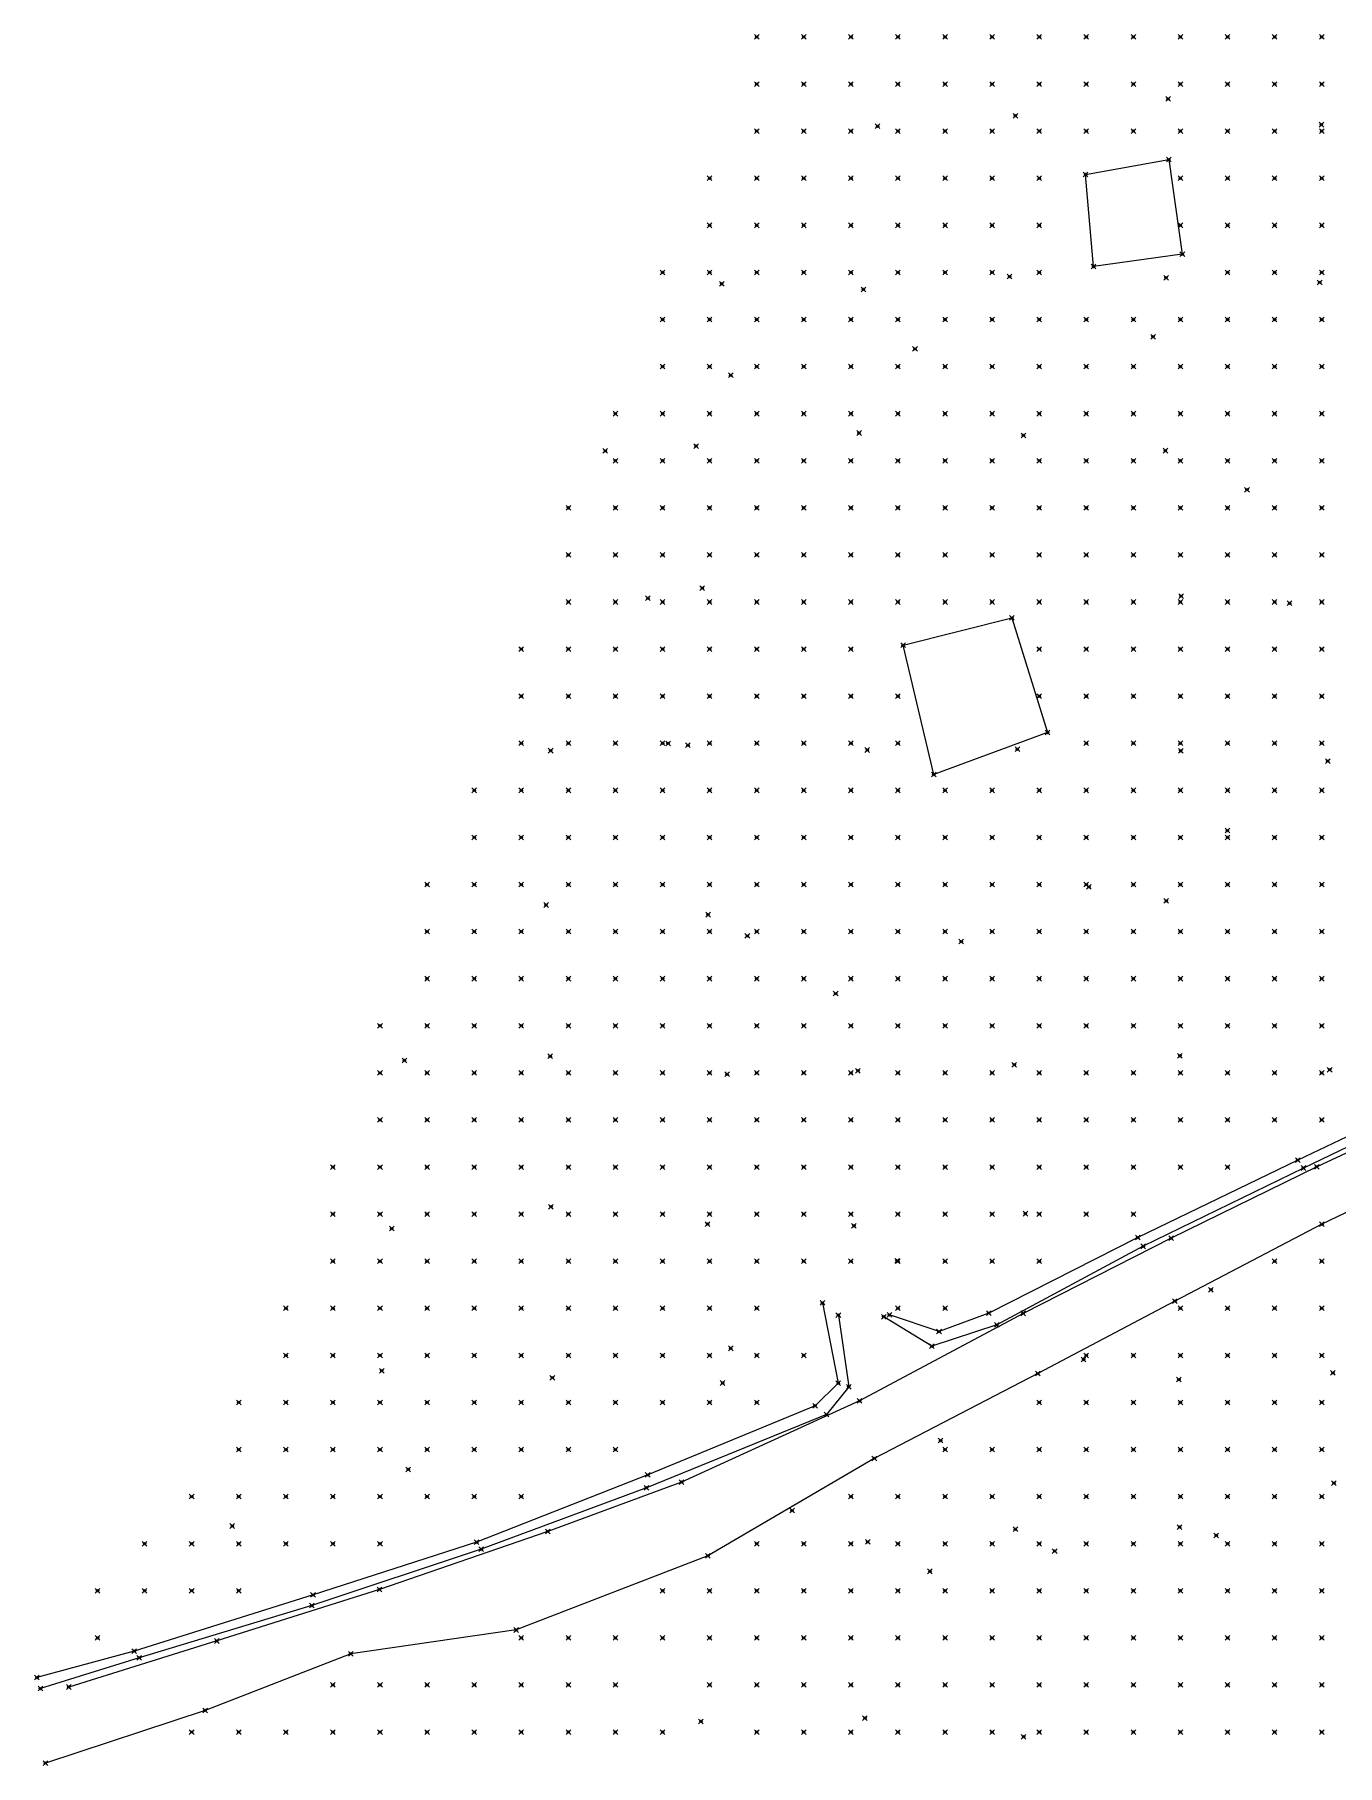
# Model space of a CAD drawing. Header units: metres. Extents: x 441556 to 446409, y 432338 to 461058.
# Drawn here: x 441599.7 to 441682.7, y 460005.7 to 460115.9 of the extents above; entities that cross this region are included whole.
import ezdxf

# ---------------------------------------------------------------- set-up
doc = ezdxf.new("R2010")
doc.units = ezdxf.units.M
doc.header["$MEASUREMENT"] = 0
doc.header["$PDMODE"] = 35
doc.header["$PDSIZE"] = 0.15
for name, color, linetype, lineweight in [('DTM-BRE-RevN_GRP_CONSTRUCTIE', 2, 'Continuous', 0), ('DTM-BRE-RevN_GRP_DRUM BETON', 2, 'Continuous', 0), ('DTM-BRE-RevN_GRP_TALUZ JOS', 2, 'Continuous', 0), ('DTM-BRE-RevN_GRP_TALUZ SUS', 2, 'Continuous', 0), ('DTM-NOK-RevN_LIDAR_co_lidar', 91, 'Continuous', 0), ('DTM-NOK-RevN_RTK', 32, 'Continuous', 0)]:
    doc.layers.add(name, color=color, linetype=linetype, lineweight=lineweight)

msp = doc.modelspace()

# ---------------------------------------------------------------- linework, layer by layer
at = {"layer": 'DTM-BRE-RevN_GRP_CONSTRUCTIE'}
for p, q in [((441666.664, 460107.029, 414.839), (441671.963, 460107.971, 414.755)), ((441671.963, 460107.971, 414.755), (441672.829, 460101.938, 413.712)), ((441667.172, 460101.157, 414.108), (441666.664, 460107.029, 414.839)), ((441672.829, 460101.938, 413.712), (441667.172, 460101.157, 414.108)), ((441655.038, 460077.033, 406.463), (441661.972, 460078.775, 406.509)), ((441661.972, 460078.775, 406.509), (441664.244, 460071.476, 405.444)), ((441656.993, 460068.791, 405.498), (441655.038, 460077.033, 406.463)), ((441664.244, 460071.476, 405.444), (441656.993, 460068.791, 405.498))]:
    msp.add_line(p, q, dxfattribs=at)
at = {"layer": 'DTM-BRE-RevN_GRP_DRUM BETON'}
for p, q in [((441691.484, 460048.506, 402.76), (441681.396, 460043.812, 403.147)), ((441692.127, 460045.16, 402.826), (441681.724, 460040.151, 403.164)), ((441681.396, 460043.812, 403.147), (441672.116, 460039.261, 403.547)), ((441681.724, 460040.151, 403.164), (441672.356, 460035.252, 403.584)), ((441672.116, 460039.261, 403.547), (441662.683, 460034.475, 404.066)), ((441662.683, 460034.475, 404.066), (441652.266, 460028.9, 404.614)), ((441672.356, 460035.252, 403.584), (441663.625, 460030.635, 404.091)), ((441663.625, 460030.635, 404.091), (441653.209, 460025.235, 404.551)), ((441652.266, 460028.9, 404.614), (441640.934, 460023.727, 405.047)), ((441653.209, 460025.235, 404.551), (441642.609, 460019.033, 404.885)), ((441640.934, 460023.727, 405.047), (441632.405, 460020.585, 405.392)), ((441632.405, 460020.585, 405.392), (441621.682, 460016.889, 405.85)), ((441642.609, 460019.033, 404.885), (441630.392, 460014.305, 405.379)), ((441621.682, 460016.889, 405.85), (441611.319, 460013.604, 406.232)), ((441611.319, 460013.604, 406.232), (441601.892, 460010.672, 406.549)), ((441630.392, 460014.305, 405.379), (441619.857, 460012.792, 405.769)), ((441619.857, 460012.792, 405.769), (441610.58, 460009.178, 406.266)), ((441610.58, 460009.178, 406.266), (441600.408, 460005.83, 406.543))]:
    msp.add_line(p, q, dxfattribs=at)
at = {"layer": 'DTM-BRE-RevN_GRP_TALUZ JOS'}
for p, q in [((441691.07, 460048.768, 402.971), (441680.54, 460043.733, 403.428)), ((441680.54, 460043.733, 403.428), (441670.338, 460038.744, 403.937)), ((441670.338, 460038.744, 403.937), (441661.009, 460033.738, 404.377)), ((441650.917, 460034.367, 405.249), (441651.577, 460029.796, 404.944)), ((441656.88, 460032.383, 404.736), (441653.807, 460034.257, 405.125)), ((441661.009, 460033.738, 404.377), (441656.88, 460032.383, 404.736)), ((441651.577, 460029.796, 404.944), (441650.169, 460028.026, 404.791)), ((441650.169, 460028.026, 404.791), (441638.695, 460023.363, 405.38)), ((441638.695, 460023.363, 405.38), (441628.174, 460019.446, 405.685)), ((441628.174, 460019.446, 405.685), (441617.372, 460015.86, 406.085)), ((441617.372, 460015.86, 406.085), (441606.388, 460012.539, 406.592)), ((441606.388, 460012.539, 406.592), (441600.089, 460010.574, 406.865))]:
    msp.add_line(p, q, dxfattribs=at)
at = {"layer": 'DTM-BRE-RevN_GRP_TALUZ SUS'}
for p, q in [((441691.123, 460049.427, 403.725), (441680.184, 460044.237, 404.169)), ((441680.184, 460044.237, 404.169), (441669.995, 460039.299, 404.596)), ((441669.995, 460039.299, 404.596), (441660.499, 460034.494, 405.281)), ((441649.908, 460035.143, 405.648), (441650.913, 460030.02, 405.701)), ((441660.499, 460034.494, 405.281), (441657.33, 460033.317, 405.381)), ((441657.33, 460033.317, 405.381), (441654.168, 460034.376, 405.379)), ((441650.913, 460030.02, 405.701), (441649.432, 460028.592, 405.775)), ((441649.432, 460028.592, 405.775), (441638.772, 460024.185, 405.885)), ((441638.772, 460024.185, 405.885), (441627.872, 460019.893, 406.249)), ((441627.872, 460019.893, 406.249), (441617.454, 460016.535, 406.552)), ((441617.454, 460016.535, 406.552), (441606.066, 460012.96, 406.917)), ((441606.066, 460012.96, 406.917), (441599.87, 460011.277, 407.277))]:
    msp.add_line(p, q, dxfattribs=at)
at = {"layer": 'DTM-NOK-RevN_LIDAR_co_lidar'}
for p in [(441645.717, 460115.781, 416.677), (441648.716, 460115.781, 416.394), (441651.716, 460115.781, 416.299), (441654.715, 460115.781, 416.004), (441657.714, 460115.781, 415.846), (441660.714, 460115.781, 415.766), (441663.713, 460115.781, 415.635), (441666.712, 460115.781, 415.434), (441669.712, 460115.781, 415.233), (441672.711, 460115.781, 415.058), (441675.71, 460115.781, 414.899), (441678.71, 460115.781, 414.708), (441681.709, 460115.781, 414.544), (441645.717, 460112.781, 416.029), (441648.716, 460112.781, 415.946), (441651.716, 460112.781, 415.839), (441654.715, 460112.781, 415.627), (441657.714, 460112.781, 415.591), (441660.714, 460112.781, 415.441), (441663.713, 460112.781, 415.376), (441666.712, 460112.781, 415.325), (441669.712, 460112.781, 415.096), (441672.711, 460112.781, 414.94), (441675.71, 460112.781, 414.772), (441678.71, 460112.781, 414.606), (441681.709, 460112.781, 414.51), (441645.717, 460109.782, 415.527), (441648.716, 460109.782, 415.476), (441651.716, 460109.782, 415.361), (441654.715, 460109.782, 415.239), (441657.714, 460109.782, 415.126), (441660.714, 460109.782, 415.105), (441663.713, 460109.782, 415.084), (441666.712, 460109.782, 415.016), (441669.712, 460109.782, 414.917), (441672.711, 460109.782, 414.762), (441675.71, 460109.782, 414.602), (441678.71, 460109.782, 414.417), (441681.709, 460109.782, 414.189), (441642.718, 460106.782, 415.175), (441645.717, 460106.782, 415.025), (441648.716, 460106.782, 414.959), (441651.716, 460106.782, 414.907), (441654.715, 460106.782, 414.878), (441657.714, 460106.782, 414.843), (441660.714, 460106.782, 414.815), (441663.713, 460106.782, 414.77), (441672.711, 460106.782, 414.411), (441675.71, 460106.782, 414.248), (441678.71, 460106.782, 414.047), (441681.709, 460106.782, 413.787), (441642.718, 460103.783, 414.54), (441645.717, 460103.783, 414.474), (441648.716, 460103.783, 414.461), (441651.716, 460103.783, 414.419), (441654.715, 460103.783, 414.384), (441657.714, 460103.783, 414.416), (441660.714, 460103.783, 414.408), (441663.713, 460103.783, 414.366), (441672.711, 460103.783, 413.542), (441675.71, 460103.783, 413.534), (441678.71, 460103.783, 413.189), (441681.709, 460103.783, 412.477), (441639.718, 460100.784, 413.754), (441642.718, 460100.784, 413.678), (441645.717, 460100.784, 413.712), (441648.716, 460100.784, 413.674), (441651.716, 460100.784, 413.563), (441654.715, 460100.784, 413.607), (441657.714, 460100.784, 413.617), (441660.714, 460100.784, 413.636), (441663.713, 460100.784, 413.47), (441675.71, 460100.784, 412.256), (441678.71, 460100.784, 411.758), (441681.709, 460100.784, 411.441), (441639.718, 460097.784, 412.117), (441642.718, 460097.784, 412.157), (441645.717, 460097.784, 412.291), (441648.716, 460097.784, 412.172), (441651.716, 460097.784, 412.152), (441654.715, 460097.784, 412.264), (441657.714, 460097.784, 412.234), (441660.714, 460097.784, 412.232), (441663.713, 460097.784, 412.046), (441666.712, 460097.784, 411.697), (441669.712, 460097.784, 411.367), (441672.711, 460097.784, 411.043), (441675.71, 460097.784, 410.942), (441678.71, 460097.784, 410.368), (441681.709, 460097.784, 410.194), (441639.718, 460094.785, 410.696), (441642.718, 460094.785, 410.71), (441645.717, 460094.785, 410.727), (441648.716, 460094.785, 410.794), (441651.716, 460094.785, 410.935), (441654.715, 460094.785, 410.861), (441657.714, 460094.785, 410.913), (441660.714, 460094.785, 410.887), (441663.713, 460094.785, 410.735), (441666.712, 460094.785, 410.578), (441669.712, 460094.785, 410.227), (441672.711, 460094.785, 409.986), (441675.71, 460094.785, 409.726), (441678.71, 460094.785, 409.4), (441681.709, 460094.785, 409.239), (441636.719, 460091.786, 409.793), (441639.718, 460091.786, 409.8), (441642.718, 460091.786, 409.888), (441645.717, 460091.786, 409.933), (441648.716, 460091.786, 409.992), (441651.716, 460091.786, 410.081), (441654.715, 460091.786, 410.038), (441657.714, 460091.786, 410.138), (441660.714, 460091.786, 410.053), (441663.713, 460091.786, 409.965), (441666.712, 460091.786, 409.778), (441669.712, 460091.786, 409.44), (441672.711, 460091.786, 409.193), (441675.71, 460091.786, 408.639), (441678.71, 460091.786, 408.292), (441681.709, 460091.786, 408.096), (441636.719, 460088.786, 409.168), (441639.718, 460088.786, 409.158), (441642.718, 460088.786, 409.183), (441645.717, 460088.786, 409.247), (441648.716, 460088.786, 409.202), (441651.716, 460088.786, 409.224), (441654.715, 460088.786, 409.176), (441657.714, 460088.786, 409.157), (441660.714, 460088.786, 409.04), (441663.713, 460088.786, 408.993), (441666.712, 460088.786, 408.76), (441669.712, 460088.786, 408.334), (441672.711, 460088.786, 408.143), (441675.71, 460088.786, 407.744), (441678.71, 460088.786, 407.417), (441681.709, 460088.786, 407.05), (441633.72, 460085.787, 408.794), (441636.719, 460085.787, 408.618), (441639.718, 460085.787, 408.409), (441642.718, 460085.787, 408.403), (441645.717, 460085.787, 408.341), (441648.716, 460085.787, 408.37), (441651.716, 460085.787, 408.315), (441654.715, 460085.787, 408.233), (441657.714, 460085.787, 408.238), (441660.714, 460085.787, 408.043), (441663.713, 460085.787, 407.928), (441666.712, 460085.787, 407.719), (441669.712, 460085.787, 407.477), (441672.711, 460085.787, 407.216), (441675.71, 460085.787, 406.965), (441678.71, 460085.787, 406.548), (441681.709, 460085.787, 406.29), (441633.72, 460082.788, 408.296), (441636.719, 460082.788, 408.085), (441639.718, 460082.788, 407.875), (441642.718, 460082.788, 407.797), (441645.717, 460082.788, 407.565), (441648.716, 460082.788, 407.524), (441651.716, 460082.788, 407.43), (441654.715, 460082.788, 407.372), (441657.714, 460082.788, 407.293), (441660.714, 460082.788, 407.184), (441663.713, 460082.788, 407.015), (441666.712, 460082.788, 406.806), (441669.712, 460082.788, 406.612), (441672.711, 460082.788, 406.419), (441675.71, 460082.788, 406.112), (441678.71, 460082.788, 405.884), (441681.709, 460082.788, 405.56), (441633.72, 460079.788, 407.864), (441636.719, 460079.788, 407.743), (441639.718, 460079.788, 407.397), (441642.718, 460079.788, 407.342), (441645.717, 460079.788, 406.972), (441648.716, 460079.788, 406.802), (441651.716, 460079.788, 406.695), (441654.715, 460079.788, 406.563), (441657.714, 460079.788, 406.452), (441660.714, 460079.788, 406.457), (441663.713, 460079.788, 406.261), (441666.712, 460079.788, 406.098), (441669.712, 460079.788, 405.823), (441672.711, 460079.788, 405.624), (441675.71, 460079.788, 405.423), (441678.71, 460079.788, 405.227), (441681.709, 460079.788, 404.98), (441630.72, 460076.789, 407.871), (441633.72, 460076.789, 407.474), (441636.719, 460076.789, 407.165), (441639.718, 460076.789, 406.886), (441642.718, 460076.789, 406.63), (441645.717, 460076.789, 406.406), (441648.716, 460076.789, 406.142), (441651.716, 460076.789, 406.089), (441663.713, 460076.789, 405.748), (441666.712, 460076.789, 405.527), (441669.712, 460076.789, 405.322), (441672.711, 460076.789, 405.114), (441675.71, 460076.789, 404.933), (441678.71, 460076.789, 404.81), (441681.709, 460076.789, 404.603), (441630.72, 460073.79, 407.013), (441633.72, 460073.79, 406.591), (441636.719, 460073.79, 406.534), (441639.718, 460073.79, 406.367), (441642.718, 460073.79, 406.098), (441645.717, 460073.79, 406.045), (441648.716, 460073.79, 405.747), (441651.716, 460073.79, 405.59), (441654.715, 460073.79, 405.578), (441663.713, 460073.79, 405.463), (441666.712, 460073.79, 405.094), (441669.712, 460073.79, 404.812), (441672.711, 460073.79, 404.718), (441675.71, 460073.79, 404.575), (441678.71, 460073.79, 404.414), (441681.709, 460073.79, 404.386), (441630.72, 460070.79, 406.313), (441633.72, 460070.79, 406.263), (441636.719, 460070.79, 406.22), (441639.718, 460070.79, 406.085), (441642.718, 460070.79, 405.863), (441645.717, 460070.79, 405.716), (441648.716, 460070.79, 405.499), (441651.716, 460070.79, 405.306), (441654.715, 460070.79, 405.273), (441666.712, 460070.79, 404.726), (441669.712, 460070.79, 404.547), (441672.711, 460070.79, 404.415), (441675.71, 460070.79, 404.22), (441678.71, 460070.79, 404.201), (441681.709, 460070.79, 404.17), (441627.721, 460067.791, 406.31), (441630.72, 460067.791, 406.165), (441633.72, 460067.791, 406.122), (441636.719, 460067.791, 406.035), (441639.718, 460067.791, 405.922), (441642.718, 460067.791, 405.727), (441645.717, 460067.791, 405.513), (441648.716, 460067.791, 405.255), (441651.716, 460067.791, 405.068), (441654.715, 460067.791, 404.979), (441657.714, 460067.791, 404.869), (441660.714, 460067.791, 404.745), (441663.713, 460067.791, 404.709), (441666.712, 460067.791, 404.465), (441669.712, 460067.791, 404.329), (441672.711, 460067.791, 404.212), (441675.71, 460067.791, 404.134), (441678.71, 460067.791, 403.834), (441681.709, 460067.791, 403.728), (441627.721, 460064.792, 406.168), (441630.72, 460064.792, 406.081), (441633.72, 460064.792, 406.02), (441636.719, 460064.792, 405.935), (441639.718, 460064.792, 405.828), (441642.718, 460064.792, 405.583), (441645.717, 460064.792, 405.345), (441648.716, 460064.792, 405.131), (441651.716, 460064.792, 404.998), (441654.715, 460064.792, 404.884), (441657.714, 460064.792, 404.743), (441660.714, 460064.792, 404.526), (441663.713, 460064.792, 404.449), (441666.712, 460064.792, 404.351), (441669.712, 460064.792, 404.177), (441672.711, 460064.792, 404.01), (441675.71, 460064.792, 403.786), (441678.71, 460064.792, 403.774), (441681.709, 460064.792, 403.608), (441624.722, 460061.792, 406.244), (441627.721, 460061.792, 406.116), (441630.72, 460061.792, 405.983), (441633.72, 460061.792, 405.9), (441636.719, 460061.792, 405.809), (441639.718, 460061.792, 405.728), (441642.718, 460061.792, 405.504), (441645.717, 460061.792, 405.295), (441648.716, 460061.792, 405.139), (441651.716, 460061.792, 404.907), (441654.715, 460061.792, 404.725), (441657.714, 460061.792, 404.616), (441660.714, 460061.792, 404.487), (441663.713, 460061.792, 404.301), (441666.712, 460061.792, 404.152), (441669.712, 460061.792, 404.062), (441672.711, 460061.792, 403.975), (441675.71, 460061.792, 403.895), (441678.71, 460061.792, 403.743), (441681.709, 460061.792, 403.642), (441624.722, 460058.793, 406.174), (441627.721, 460058.793, 405.979), (441630.72, 460058.793, 405.797), (441633.72, 460058.793, 405.7), (441636.719, 460058.793, 405.64), (441639.718, 460058.793, 405.605), (441642.718, 460058.793, 405.426), (441645.717, 460058.793, 405.208), (441648.716, 460058.793, 405.042), (441651.716, 460058.793, 404.862), (441654.715, 460058.793, 404.716), (441657.714, 460058.793, 404.489), (441660.714, 460058.793, 404.351), (441663.713, 460058.793, 404.279), (441666.712, 460058.793, 404.157), (441669.712, 460058.793, 404.053), (441672.711, 460058.793, 404.038), (441675.71, 460058.793, 403.887), (441678.71, 460058.793, 403.779), (441681.709, 460058.793, 403.68), (441624.722, 460055.794, 406.032), (441627.721, 460055.794, 405.861), (441630.72, 460055.794, 405.759), (441633.72, 460055.794, 405.643), (441636.719, 460055.794, 405.51), (441639.718, 460055.794, 405.452), (441642.718, 460055.794, 405.346), (441645.717, 460055.794, 405.161), (441648.716, 460055.794, 404.996), (441651.716, 460055.794, 404.771), (441654.715, 460055.794, 404.584), (441657.714, 460055.794, 404.497), (441660.714, 460055.794, 404.37), (441663.713, 460055.794, 404.262), (441666.712, 460055.794, 404.199), (441669.712, 460055.794, 404.217), (441672.711, 460055.794, 404.008), (441675.71, 460055.794, 403.947), (441678.71, 460055.794, 403.759), (441681.709, 460055.794, 403.61), (441621.722, 460052.794, 406.123), (441624.722, 460052.794, 405.957), (441627.721, 460052.794, 405.817), (441630.72, 460052.794, 405.685), (441633.72, 460052.794, 405.568), (441636.719, 460052.794, 405.443), (441639.718, 460052.794, 405.366), (441642.718, 460052.794, 405.29), (441645.717, 460052.794, 405.029), (441648.716, 460052.794, 404.945), (441651.716, 460052.794, 404.78), (441654.715, 460052.794, 404.651), (441657.714, 460052.794, 404.565), (441660.714, 460052.794, 404.439), (441663.713, 460052.794, 404.315), (441666.712, 460052.794, 404.243), (441669.712, 460052.794, 404.108), (441672.711, 460052.794, 404.004), (441675.71, 460052.794, 403.888), (441678.71, 460052.794, 403.813), (441681.709, 460052.794, 403.747), (441621.722, 460049.795, 406.144), (441624.722, 460049.795, 405.983), (441627.721, 460049.795, 405.791), (441630.72, 460049.795, 405.635), (441633.72, 460049.795, 405.499), (441636.719, 460049.795, 405.344), (441639.718, 460049.795, 405.25), (441642.718, 460049.795, 405.242), (441645.717, 460049.795, 405.028), (441648.716, 460049.795, 404.967), (441651.716, 460049.795, 404.879), (441654.715, 460049.795, 404.759), (441657.714, 460049.795, 404.62), (441660.714, 460049.795, 404.479), (441663.713, 460049.795, 404.286), (441666.712, 460049.795, 404.141), (441669.712, 460049.795, 404.106), (441672.711, 460049.795, 404.035), (441675.71, 460049.795, 404.007), (441678.71, 460049.795, 403.938), (441681.709, 460049.795, 403.838), (441621.722, 460046.796, 406.088), (441624.722, 460046.796, 405.903), (441627.721, 460046.796, 405.751), (441630.72, 460046.796, 405.63), (441633.72, 460046.796, 405.46), (441636.719, 460046.796, 405.35), (441639.718, 460046.796, 405.274), (441642.718, 460046.796, 405.298), (441645.717, 460046.796, 405.134), (441648.716, 460046.796, 404.988), (441651.716, 460046.796, 404.994), (441654.715, 460046.796, 404.88), (441657.714, 460046.796, 404.693), (441660.714, 460046.796, 404.492), (441663.713, 460046.796, 404.353), (441666.712, 460046.796, 404.257), (441669.712, 460046.796, 404.151), (441672.711, 460046.796, 404.037), (441675.71, 460046.796, 403.994), (441678.71, 460046.796, 403.924), (441681.709, 460046.796, 403.69), (441618.723, 460043.796, 406.21), (441621.722, 460043.796, 406.043), (441624.722, 460043.796, 405.877), (441627.721, 460043.796, 405.745), (441630.72, 460043.796, 405.597), (441633.72, 460043.796, 405.486), (441636.719, 460043.796, 405.396), (441639.718, 460043.796, 405.366), (441642.718, 460043.796, 405.32), (441645.717, 460043.796, 405.25), (441648.716, 460043.796, 404.989), (441651.716, 460043.796, 404.992), (441654.715, 460043.796, 404.922), (441657.714, 460043.796, 404.751), (441660.714, 460043.796, 404.637), (441663.713, 460043.796, 404.548), (441666.712, 460043.796, 404.388), (441669.712, 460043.796, 404.219), (441672.711, 460043.796, 404.094), (441675.71, 460043.796, 403.778), (441618.723, 460040.797, 406.171), (441621.722, 460040.797, 406), (441624.722, 460040.797, 405.888), (441627.721, 460040.797, 405.729), (441630.72, 460040.797, 405.61), (441633.72, 460040.797, 405.528), (441636.719, 460040.797, 405.438), (441639.718, 460040.797, 405.381), (441642.718, 460040.797, 405.346), (441645.717, 460040.797, 405.271), (441648.716, 460040.797, 405.086), (441651.716, 460040.797, 404.943), (441654.715, 460040.797, 405.034), (441657.714, 460040.797, 404.939), (441660.714, 460040.797, 404.753), (441663.713, 460040.797, 404.627), (441666.712, 460040.797, 404.518), (441669.712, 460040.797, 404.245), (441618.723, 460037.798, 406.155), (441621.722, 460037.798, 406.014), (441624.722, 460037.798, 405.906), (441627.721, 460037.798, 405.804), (441630.72, 460037.798, 405.646), (441633.72, 460037.798, 405.558), (441636.719, 460037.798, 405.477), (441639.718, 460037.798, 405.346), (441642.718, 460037.798, 405.318), (441645.717, 460037.798, 405.29), (441648.716, 460037.798, 405.205), (441651.716, 460037.798, 404.947), (441654.715, 460037.798, 405.087), (441657.714, 460037.798, 405.072), (441660.714, 460037.798, 404.883), (441663.713, 460037.798, 404.493), (441678.71, 460037.798, 403.233), (441681.709, 460037.798, 403.051), (441615.724, 460034.798, 406.328), (441618.723, 460034.798, 406.154), (441621.722, 460034.798, 406.019), (441624.722, 460034.798, 405.889), (441627.721, 460034.798, 405.81), (441630.72, 460034.798, 405.635), (441633.72, 460034.798, 405.516), (441636.719, 460034.798, 405.448), (441639.718, 460034.798, 405.342), (441642.718, 460034.798, 405.353), (441645.717, 460034.798, 405.375), (441654.715, 460034.798, 404.906), (441657.714, 460034.798, 404.789), (441672.711, 460034.798, 403.432), (441675.71, 460034.798, 403.244), (441678.71, 460034.798, 403.084), (441681.709, 460034.798, 402.872), (441615.724, 460031.799, 406.323), (441618.723, 460031.799, 406.184), (441621.722, 460031.799, 406.03), (441624.722, 460031.799, 405.892), (441627.721, 460031.799, 405.735), (441630.72, 460031.799, 405.593), (441633.72, 460031.799, 405.589), (441636.719, 460031.799, 405.526), (441639.718, 460031.799, 405.421), (441642.718, 460031.799, 405.377), (441645.717, 460031.799, 405.358), (441648.716, 460031.799, 405.298), (441666.712, 460031.799, 403.721), (441669.712, 460031.799, 403.651), (441672.711, 460031.799, 403.37), (441675.71, 460031.799, 403.166), (441678.71, 460031.799, 402.915), (441681.709, 460031.799, 402.738), (441612.724, 460028.8, 406.451), (441615.724, 460028.8, 406.262), (441618.723, 460028.8, 406.119), (441621.722, 460028.8, 405.981), (441624.722, 460028.8, 405.879), (441627.721, 460028.8, 405.804), (441630.72, 460028.8, 405.721), (441633.72, 460028.8, 405.602), (441636.719, 460028.8, 405.546), (441639.718, 460028.8, 405.473), (441642.718, 460028.8, 405.403), (441645.717, 460028.8, 405.238), (441663.713, 460028.8, 403.994), (441666.712, 460028.8, 403.757), (441669.712, 460028.8, 403.45), (441672.711, 460028.8, 403.181), (441675.71, 460028.8, 402.936), (441678.71, 460028.8, 402.666), (441681.709, 460028.8, 402.396), (441612.724, 460025.8, 406.411), (441615.724, 460025.8, 406.254), (441618.723, 460025.8, 406.078), (441621.722, 460025.8, 405.997), (441624.722, 460025.8, 405.902), (441627.721, 460025.8, 405.833), (441630.72, 460025.8, 405.715), (441633.72, 460025.8, 405.646), (441636.719, 460025.8, 405.59), (441657.714, 460025.8, 404.466), (441660.714, 460025.8, 404.255), (441663.713, 460025.8, 403.925), (441666.712, 460025.8, 403.607), (441669.712, 460025.8, 403.31), (441672.711, 460025.8, 403.104), (441675.71, 460025.8, 402.779), (441678.71, 460025.8, 402.502), (441681.709, 460025.8, 402.342), (441609.725, 460022.801, 406.532), (441612.724, 460022.801, 406.351), (441615.724, 460022.801, 406.168), (441618.723, 460022.801, 406.096), (441621.722, 460022.801, 406.013), (441624.722, 460022.801, 405.892), (441627.721, 460022.801, 405.832), (441630.72, 460022.801, 405.63), (441651.716, 460022.801, 404.66), (441654.715, 460022.801, 404.529), (441657.714, 460022.801, 404.402), (441660.714, 460022.801, 404.123), (441663.713, 460022.801, 403.765), (441666.712, 460022.801, 403.554), (441669.712, 460022.801, 403.275), (441672.711, 460022.801, 403.106), (441675.71, 460022.801, 402.896), (441678.71, 460022.801, 402.807), (441681.709, 460022.801, 402.73), (441606.726, 460019.802, 406.542), (441609.725, 460019.802, 406.456), (441612.724, 460019.802, 406.344), (441615.724, 460019.802, 406.24), (441618.723, 460019.802, 406.11), (441621.722, 460019.802, 406.021), (441645.717, 460019.802, 404.449), (441648.716, 460019.802, 404.482), (441651.716, 460019.802, 404.207), (441654.715, 460019.802, 404.358), (441657.714, 460019.802, 404.372), (441660.714, 460019.802, 403.758), (441663.713, 460019.802, 403.304), (441666.712, 460019.802, 403.583), (441669.712, 460019.802, 403.198), (441672.711, 460019.802, 402.953), (441675.71, 460019.802, 402.585), (441678.71, 460019.802, 402.628), (441681.709, 460019.802, 402.444), (441603.726, 460016.802, 406.7), (441606.726, 460016.802, 406.534), (441609.725, 460016.802, 406.46), (441612.724, 460016.802, 406.338), (441639.718, 460016.802, 405.009), (441642.718, 460016.802, 403.896), (441645.717, 460016.802, 403.352), (441648.716, 460016.802, 403.872), (441651.716, 460016.802, 403.653), (441654.715, 460016.802, 403.434), (441657.714, 460016.802, 403.288), (441660.714, 460016.802, 402.512), (441663.713, 460016.802, 402.598), (441666.712, 460016.802, 402.91), (441669.712, 460016.802, 403.096), (441672.711, 460016.802, 403.072), (441675.71, 460016.802, 403.062), (441678.71, 460016.802, 402.859), (441681.709, 460016.802, 402.529), (441603.726, 460013.803, 406.574), (441630.72, 460013.803, 404.923), (441633.72, 460013.803, 404.671), (441636.719, 460013.803, 404.535), (441639.718, 460013.803, 404.294), (441642.718, 460013.803, 403.412), (441645.717, 460013.803, 403.255), (441648.716, 460013.803, 403.464), (441651.716, 460013.803, 403.326), (441654.715, 460013.803, 403.131), (441657.714, 460013.803, 402.829), (441660.714, 460013.803, 402.498), (441663.713, 460013.803, 402.538), (441666.712, 460013.803, 403.187), (441669.712, 460013.803, 403.136), (441672.711, 460013.803, 403.098), (441675.71, 460013.803, 403.853), (441678.71, 460013.803, 403.302), (441681.709, 460013.803, 402.457), (441618.723, 460010.804, 405.837), (441621.722, 460010.804, 405.455), (441624.722, 460010.804, 405.57), (441627.721, 460010.804, 404.628), (441630.72, 460010.804, 404.195), (441633.72, 460010.804, 403.928), (441636.719, 460010.804, 404.059), (441642.718, 460010.804, 403.96), (441645.717, 460010.804, 404.081), (441648.716, 460010.804, 403.909), (441651.716, 460010.804, 403.875), (441654.715, 460010.804, 403.884), (441657.714, 460010.804, 403.502), (441660.714, 460010.804, 403.161), (441663.713, 460010.804, 403.156), (441666.712, 460010.804, 403.085), (441669.712, 460010.804, 402.79), (441672.711, 460010.804, 403.024), (441675.71, 460010.804, 403.068), (441678.71, 460010.804, 403.069), (441681.709, 460010.804, 402.112), (441609.725, 460007.804, 406.075), (441612.724, 460007.804, 405.89), (441615.724, 460007.804, 405.69), (441618.723, 460007.804, 405.435), (441621.722, 460007.804, 405.079), (441624.722, 460007.804, 404.743), (441627.721, 460007.804, 403.937), (441630.72, 460007.804, 403.945), (441633.72, 460007.804, 404.095), (441636.719, 460007.804, 404.428), (441639.718, 460007.804, 404.256), (441645.717, 460007.804, 403.628), (441648.716, 460007.804, 403.552), (441651.716, 460007.804, 403.436), (441654.715, 460007.804, 403.137), (441657.714, 460007.804, 403.057), (441660.714, 460007.804, 402.991), (441663.713, 460007.804, 402.924), (441666.712, 460007.804, 402.834), (441669.712, 460007.804, 402.703), (441672.711, 460007.804, 402.538), (441675.71, 460007.804, 402.291), (441678.71, 460007.804, 402.114), (441681.709, 460007.804, 402.076)]:
    msp.add_point(p, dxfattribs=at)
at = {"layer": 'DTM-NOK-RevN_RTK'}
for p in [(441671.921, 460111.838, 415.181), (441662.196, 460110.764, 415.476), (441653.421, 460110.091, 415.77), (441681.689, 460110.196, 414.553), (441671.963, 460107.971, 414.755), (441666.664, 460107.029, 414.839), (441672.829, 460101.938, 413.712), (441661.829, 460100.522, 414.157), (441667.172, 460101.157, 414.108), (441671.792, 460100.447, 413.121), (441643.491, 460100.056, 414.028), (441652.515, 460099.699, 413.986), (441681.579, 460100.147, 411.737), (441670.963, 460096.682, 411.377), (441655.801, 460095.908, 412.044), (441644.067, 460094.23, 411.066), (441652.24, 460090.555, 410.289), (441636.071, 460089.416, 409.804), (441641.854, 460089.722, 409.905), (441662.703, 460090.403, 410.177), (441671.751, 460089.429, 408.97), (441676.948, 460086.937, 407.64), (441642.249, 460080.676, 407.555), (441638.787, 460080.031, 407.847), (441672.748, 460080.169, 406.229), (441679.66, 460079.706, 405.652), (441661.972, 460078.775, 406.509), (441655.038, 460077.033, 406.463), (441640.075, 460070.778, 406.272), (441641.338, 460070.664, 406.254), (441664.244, 460071.476, 405.444), (441632.593, 460070.317, 406.447), (441652.762, 460070.36, 405.599), (441662.329, 460070.406, 405.371), (441672.726, 460070.308, 404.698), (441682.095, 460069.658, 404.399), (441656.993, 460068.791, 405.498), (441675.704, 460065.229, 404.268), (441666.877, 460061.639, 404.534), (441671.805, 460060.745, 404.302), (441632.304, 460060.486, 406.051), (441642.621, 460059.87, 405.671), (441645.121, 460058.515, 405.601), (441658.745, 460058.153, 404.9), (441650.748, 460054.848, 405.126), (441632.561, 460050.853, 405.974), (441672.675, 460050.879, 404.324), (441623.276, 460050.586, 406.331), (441652.163, 460049.927, 405.17), (441662.123, 460050.308, 404.66), (441682.216, 460049.993, 404.007), (441643.832, 460049.704, 405.546), (441680.184, 460044.237, 404.169), (441680.54, 460043.733, 403.428), (441681.396, 460043.812, 403.147), (441632.612, 460041.264, 405.662), (441622.471, 460039.871, 406.177), (441642.583, 460040.157, 405.513), (441651.911, 460040.05, 405.364), (441662.831, 460040.826, 404.88), (441681.724, 460040.151, 403.164), (441669.995, 460039.299, 404.596), (441670.338, 460038.744, 403.937), (441672.116, 460039.261, 403.547), (441654.656, 460037.829, 405.349), (441674.653, 460035.974, 403.625), (441649.908, 460035.143, 405.648), (441650.917, 460034.367, 405.249), (441654.168, 460034.376, 405.379), (441660.499, 460034.494, 405.281), (441662.683, 460034.475, 404.066), (441672.356, 460035.252, 403.584), (441653.807, 460034.257, 405.125), (441657.33, 460033.317, 405.381), (441661.009, 460033.738, 404.377), (441644.068, 460032.246, 405.561), (441656.88, 460032.383, 404.736), (441666.536, 460031.535, 404.07), (441621.829, 460030.817, 406.287), (441632.698, 460030.372, 405.911), (441643.539, 460030.038, 405.613), (441650.913, 460030.02, 405.701), (441663.625, 460030.635, 404.091), (441672.607, 460030.26, 403.659), (441682.419, 460030.68, 402.894), (441651.577, 460029.796, 404.944), (441652.266, 460028.9, 404.614), (441649.432, 460028.592, 405.775), (441650.169, 460028.026, 404.791), (441657.432, 460026.37, 404.635), (441623.518, 460024.53, 406.206), (441653.209, 460025.235, 404.551), (441638.695, 460023.363, 405.38), (441638.772, 460024.185, 405.885), (441640.934, 460023.727, 405.047), (441682.482, 460023.661, 402.575), (441647.972, 460021.913, 404.721), (441612.305, 460020.928, 406.611), (441632.405, 460020.585, 405.392), (441662.198, 460020.726, 404.133), (441672.655, 460020.857, 402.827), (441674.994, 460020.326, 402.657), (441627.872, 460019.893, 406.249), (441628.174, 460019.446, 405.685), (441642.609, 460019.033, 404.885), (441652.795, 460019.915, 404.607), (441664.696, 460019.331, 403.779), (441656.748, 460018.04, 404.422), (441621.682, 460016.889, 405.85), (441617.372, 460015.86, 406.085), (441617.454, 460016.535, 406.552), (441611.319, 460013.604, 406.232), (441630.392, 460014.305, 405.379), (441606.066, 460012.96, 406.917), (441606.388, 460012.539, 406.592), (441619.857, 460012.792, 405.769), (441599.87, 460011.277, 407.277), (441600.089, 460010.574, 406.865), (441601.892, 460010.672, 406.549), (441610.58, 460009.178, 406.266), (441642.166, 460008.481, 404.196), (441652.609, 460008.693, 403.818), (441662.715, 460007.506, 403.099), (441600.408, 460005.83, 406.543)]:
    msp.add_point(p, dxfattribs=at)

doc.saveas('drawing.dxf')
